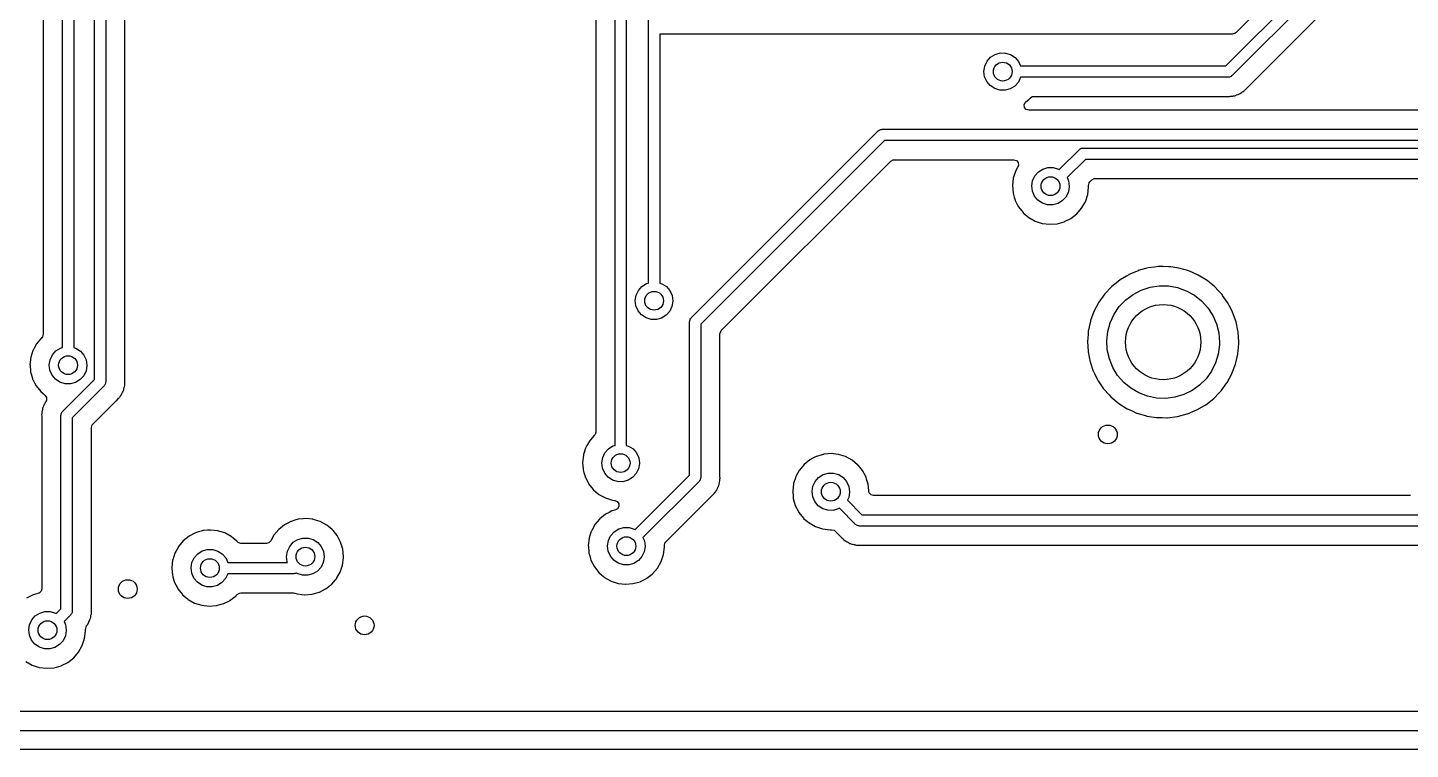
# Model space of a CAD drawing. Extents: x 123 to 292, y -246 to -33.
# Drawn here: x 147.05 to 183.81, y -116.58 to -97.38 of the extents above; entities that cross this region are included whole.
import ezdxf

# ---------------------------------------------------------------- set-up
doc = ezdxf.new("R2010")
doc.units = 0
doc.layers.add('BLACK', color=7, linetype='CONTINUOUS')

msp = doc.modelspace()

# ---------------------------------------------------------------- linework, layer by layer
at = {"layer": 'BLACK', "linetype": 'CONTINUOUS'}
for p, q in [((147.463, -82.6745), (147.463, -105.537)), ((147.971, -105.891), (147.971, -82.6375)), ((148.272, -82.6996), (148.272, -105.891)), ((148.821, -106.745), (148.821, -83.058)), ((149.121, -83.1201), (149.121, -106.807)), ((149.63, -106.77), (149.63, -85.433)), ((185.889, -90.8026), (179.181, -97.5101)), ((178.906, -98.402), (185.72, -91.5879)), ((185.889, -91.844), (179.074, -98.6581)), ((179.46, -98.9915), (186.062, -92.3894)), ((162.664, -108.494), (162.664, -95.1851)), ((162.964, -95.123), (162.964, -108.494)), ((163.553, -104.176), (163.553, -95.1137)), ((162.155, -95.4479), (162.155, -108.141)), ((179.075, -97.554), (163.853, -97.554)), ((163.853, -97.554), (163.853, -104.176)), ((179.094, -97.5489), (179.075, -97.554)), ((179.114, -97.5489), (179.094, -97.5489)), ((179.131, -97.539), (179.114, -97.5489)), ((179.15, -97.5339), (179.131, -97.539)), ((179.164, -97.52), (179.15, -97.5339)), ((179.181, -97.5101), (179.164, -97.52)), ((172.65, -98.1712), (172.77, -98.0956)), ((172.77, -98.0956), (172.906, -98.0566)), ((172.906, -98.0566), (173.048, -98.0575)), ((173.048, -98.0575), (173.184, -98.0981)), ((173.184, -98.0981), (173.303, -98.1752)), ((172.474, -98.5459), (172.496, -98.4058)), ((172.496, -98.4058), (172.556, -98.2775)), ((172.556, -98.2775), (172.65, -98.1712)), ((173.303, -98.1752), (173.395, -98.2826)), ((173.395, -98.2826), (173.45, -98.402)), ((173.45, -98.402), (178.906, -98.402)), ((172.492, -98.6865), (172.474, -98.5459)), ((172.55, -98.8162), (172.492, -98.6865)), ((172.641, -98.9247), (172.55, -98.8162)), ((173.389, -98.8316), (173.293, -98.9367)), ((173.45, -98.704), (173.389, -98.8316)), ((173.451, -98.702), (173.45, -98.704)), ((178.968, -98.702), (173.451, -98.702)), ((178.987, -98.6969), (178.968, -98.702)), ((179.007, -98.6969), (178.987, -98.6969)), ((179.024, -98.687), (179.007, -98.6969)), ((179.043, -98.6819), (179.024, -98.687)), ((179.057, -98.6679), (179.043, -98.6819)), ((179.074, -98.6581), (179.057, -98.6679)), ((172.759, -99.0033), (172.641, -98.9247)), ((172.894, -99.0456), (172.759, -99.0033)), ((173.036, -99.0482), (172.894, -99.0456)), ((173.173, -99.0109), (173.036, -99.0482)), ((173.293, -98.9367), (173.173, -99.0109)), ((173.673, -99.2859), (173.7, -99.2542)), ((173.7, -99.2542), (173.76, -99.2157)), ((173.76, -99.2157), (173.796, -99.2105)), ((173.796, -99.2105), (178.886, -99.2105)), ((178.886, -99.2105), (178.898, -99.2111)), ((178.898, -99.2111), (178.898, -99.2111)), ((178.898, -99.2111), (178.906, -99.2128)), ((178.906, -99.2128), (178.977, -99.2106)), ((178.977, -99.2106), (178.981, -99.2105)), ((178.981, -99.2105), (179.01, -99.2105)), ((179.01, -99.2105), (179.014, -99.2099)), ((179.014, -99.2099), (179.026, -99.209)), ((179.026, -99.209), (179.072, -99.2076)), ((179.072, -99.2076), (179.093, -99.2016)), ((179.093, -99.2016), (179.112, -99.1976)), ((179.112, -99.1976), (179.119, -99.1967)), ((179.119, -99.1967), (179.126, -99.1959)), ((179.126, -99.1959), (179.133, -99.1949)), ((179.126, -99.1959), (179.126, -99.1959)), ((179.133, -99.1949), (179.141, -99.192)), ((179.141, -99.192), (179.176, -99.1779)), ((179.141, -99.192), (179.141, -99.192)), ((179.176, -99.1779), (179.188, -99.174)), ((179.188, -99.174), (179.232, -99.1611)), ((179.232, -99.1611), (179.25, -99.1502)), ((179.25, -99.1502), (179.268, -99.1415)), ((179.268, -99.1415), (179.288, -99.1336)), ((179.288, -99.1336), (179.326, -99.1065)), ((179.326, -99.1065), (179.335, -99.1)), ((179.335, -99.1), (179.368, -99.0805)), ((179.368, -99.0805), (179.375, -99.0765)), ((179.368, -99.0805), (179.368, -99.0805)), ((179.375, -99.0765), (179.39, -99.0613)), ((179.39, -99.0613), (179.405, -99.0484)), ((179.405, -99.0484), (179.416, -99.0405)), ((179.416, -99.0405), (179.423, -99.0358)), ((179.423, -99.0358), (179.452, -99.0002)), ((179.452, -99.0002), (179.46, -98.9915)), ((173.54, -99.4345), (173.569, -99.3699)), ((173.55, -99.5047), (173.54, -99.4345)), ((173.596, -99.5584), (173.55, -99.5047)), ((173.569, -99.3699), (173.587, -99.3531)), ((173.587, -99.3531), (173.668, -99.2897)), ((173.664, -99.5784), (173.596, -99.5584)), ((199.155, -99.5784), (173.664, -99.5784)), ((173.668, -99.2897), (173.673, -99.2859)), ((164.689, -105.101), (169.659, -100.131)), ((169.659, -100.131), (169.676, -100.121)), ((169.676, -100.121), (169.69, -100.107)), ((169.69, -100.107), (169.709, -100.102)), ((169.709, -100.102), (169.726, -100.092)), ((169.726, -100.092), (169.746, -100.092)), ((169.746, -100.092), (169.765, -100.087)), ((169.765, -100.087), (199.418, -100.087)), ((169.827, -100.387), (164.945, -105.269)), ((199.48, -100.387), (169.827, -100.387)), ((174.473, -101.159), (175.002, -100.63)), ((175.002, -100.63), (175.019, -100.62)), ((175.019, -100.62), (175.033, -100.606)), ((175.033, -100.606), (175.052, -100.601)), ((175.052, -100.601), (175.069, -100.592)), ((175.069, -100.592), (175.089, -100.592)), ((175.089, -100.592), (175.108, -100.586)), ((175.108, -100.586), (199.993, -100.586)), ((165.491, -105.443), (170.001, -100.932)), ((170.001, -100.932), (170.063, -100.898)), ((170.063, -100.898), (170.09, -100.895)), ((170.09, -100.895), (173.267, -100.895)), ((173.267, -100.895), (173.336, -100.915)), ((173.378, -101.082), (173.313, -101.201)), ((173.336, -100.915), (173.382, -100.969)), ((173.392, -101.039), (173.378, -101.082)), ((173.382, -100.969), (173.392, -101.039)), ((175.17, -100.886), (174.684, -101.372)), ((200.055, -100.886), (175.17, -100.886)), ((173.253, -101.389), (173.231, -101.586)), ((173.261, -101.362), (173.253, -101.389)), ((173.311, -101.207), (173.261, -101.362)), ((173.313, -101.201), (173.311, -101.207)), ((173.311, -101.207), (173.311, -101.207)), ((173.744, -101.594), (173.766, -101.454)), ((173.766, -101.454), (173.826, -101.325)), ((173.826, -101.325), (173.92, -101.219)), ((173.92, -101.219), (174.04, -101.144)), ((174.04, -101.144), (174.176, -101.105)), ((174.176, -101.105), (174.318, -101.105)), ((174.318, -101.105), (174.454, -101.146)), ((174.454, -101.146), (174.473, -101.159)), ((174.684, -101.372), (174.724, -101.46)), ((174.724, -101.46), (174.744, -101.6)), ((175.292, -101.483), (175.343, -101.432)), ((175.343, -101.432), (175.406, -101.398)), ((175.406, -101.398), (175.433, -101.395)), ((175.433, -101.395), (191.03, -101.395)), ((173.231, -101.586), (173.247, -101.783)), ((173.247, -101.783), (173.249, -101.789)), ((173.249, -101.789), (173.278, -101.891)), ((173.762, -101.734), (173.744, -101.594)), ((173.82, -101.864), (173.762, -101.734)), ((174.72, -101.752), (174.659, -101.88)), ((174.744, -101.612), (174.72, -101.752)), ((174.744, -101.6), (174.744, -101.612)), ((175.17, -102.012), (175.232, -101.825)), ((175.232, -101.825), (175.257, -101.628)), ((175.256, -101.584), (175.269, -101.515)), ((175.257, -101.6), (175.256, -101.584)), ((175.257, -101.628), (175.257, -101.6)), ((175.269, -101.515), (175.292, -101.483)), ((173.278, -101.891), (173.302, -101.973)), ((173.302, -101.973), (173.305, -101.979)), ((173.305, -101.979), (173.359, -102.084)), ((173.359, -102.084), (173.392, -102.149)), ((173.392, -102.149), (173.515, -102.304)), ((173.911, -101.973), (173.82, -101.864)), ((174.029, -102.051), (173.911, -101.973)), ((174.164, -102.094), (174.029, -102.051)), ((174.306, -102.096), (174.164, -102.094)), ((174.443, -102.059), (174.306, -102.096)), ((174.563, -101.985), (174.443, -102.059)), ((174.659, -101.88), (174.563, -101.985)), ((174.943, -102.334), (175.072, -102.184)), ((175.072, -102.184), (175.17, -102.012)), ((173.515, -102.304), (173.52, -102.308)), ((173.52, -102.308), (173.52, -102.308)), ((173.52, -102.308), (173.622, -102.395)), ((173.622, -102.395), (173.666, -102.432)), ((173.666, -102.432), (173.838, -102.529)), ((173.838, -102.529), (174.026, -102.59)), ((174.42, -102.598), (174.61, -102.545)), ((174.61, -102.545), (174.616, -102.542)), ((174.616, -102.542), (174.781, -102.458)), ((174.616, -102.542), (174.616, -102.542)), ((174.781, -102.458), (174.787, -102.456)), ((174.781, -102.458), (174.781, -102.458)), ((174.787, -102.456), (174.943, -102.334)), ((174.026, -102.59), (174.223, -102.613)), ((174.223, -102.613), (174.229, -102.613)), ((174.229, -102.613), (174.414, -102.598)), ((174.229, -102.613), (174.229, -102.613)), ((174.414, -102.598), (174.414, -102.598)), ((174.414, -102.598), (174.42, -102.598)), ((176.265, -103.991), (176.094, -104.093)), ((176.325, -103.955), (176.265, -103.991)), ((176.329, -103.953), (176.325, -103.955)), ((176.573, -103.849), (176.329, -103.953)), ((176.329, -103.953), (176.329, -103.953)), ((176.577, -103.847), (176.573, -103.849)), ((176.772, -103.794), (176.577, -103.847)), ((176.837, -103.776), (176.772, -103.794)), ((176.841, -103.775), (176.837, -103.776)), ((176.837, -103.776), (176.837, -103.776)), ((177.007, -103.753), (176.841, -103.775)), ((177.108, -103.74), (177.007, -103.753)), ((177.113, -103.739), (177.108, -103.74)), ((177.108, -103.74), (177.108, -103.74)), ((177.117, -103.739), (177.113, -103.739)), ((177.243, -103.74), (177.117, -103.739)), ((177.117, -103.739), (177.117, -103.739)), ((177.386, -103.741), (177.243, -103.74)), ((177.442, -103.749), (177.386, -103.741)), ((177.653, -103.779), (177.442, -103.749)), ((177.658, -103.779), (177.653, -103.779)), ((177.653, -103.779), (177.653, -103.779)), ((177.921, -103.854), (177.658, -103.779)), ((177.925, -103.856), (177.921, -103.854)), ((178.168, -103.963), (177.925, -103.856)), ((177.925, -103.856), (177.925, -103.856)), ((178.172, -103.965), (178.168, -103.963)), ((178.405, -104.108), (178.172, -103.965)), ((163.225, -104.502), (163.285, -104.373)), ((163.285, -104.373), (163.379, -104.267)), ((163.379, -104.267), (163.499, -104.192)), ((163.499, -104.192), (163.553, -104.176)), ((163.853, -104.176), (163.913, -104.194)), ((163.913, -104.194), (164.032, -104.271)), ((164.032, -104.271), (164.124, -104.379)), ((164.124, -104.379), (164.183, -104.508)), ((175.876, -104.267), (175.688, -104.465)), ((176.09, -104.096), (175.876, -104.267)), ((176.094, -104.093), (176.09, -104.096)), ((176.094, -104.093), (176.094, -104.093)), ((176.44, -104.479), (176.658, -104.366)), ((176.658, -104.366), (176.891, -104.29)), ((176.891, -104.29), (177.134, -104.252)), ((177.134, -104.252), (177.38, -104.255)), ((177.38, -104.255), (177.622, -104.298)), ((177.622, -104.298), (177.854, -104.38)), ((177.854, -104.38), (178.069, -104.499)), ((178.408, -104.11), (178.405, -104.108)), ((178.614, -104.278), (178.408, -104.11)), ((178.617, -104.281), (178.614, -104.278)), ((178.614, -104.278), (178.614, -104.278)), ((178.62, -104.284), (178.617, -104.281)), ((178.696, -104.366), (178.62, -104.284)), ((178.62, -104.284), (178.62, -104.284)), ((178.804, -104.482), (178.696, -104.366)), ((163.203, -104.642), (163.225, -104.502)), ((163.221, -104.782), (163.203, -104.642)), ((164.203, -104.66), (164.179, -104.8)), ((164.183, -104.508), (164.203, -104.648)), ((164.203, -104.648), (164.203, -104.66)), ((175.528, -104.688), (175.4, -104.93)), ((175.688, -104.465), (175.528, -104.688)), ((176.073, -104.805), (176.243, -104.627)), ((176.243, -104.627), (176.44, -104.479)), ((178.069, -104.499), (178.262, -104.652)), ((178.262, -104.652), (178.427, -104.833)), ((178.82, -104.505), (178.804, -104.482)), ((178.951, -104.692), (178.82, -104.505)), ((178.961, -104.706), (178.951, -104.692)), ((178.963, -104.71), (178.961, -104.706)), ((179.037, -104.852), (178.963, -104.71)), ((178.963, -104.71), (178.963, -104.71)), ((163.279, -104.912), (163.221, -104.782)), ((163.37, -105.021), (163.279, -104.912)), ((163.488, -105.099), (163.37, -105.021)), ((163.623, -105.142), (163.488, -105.099)), ((163.765, -105.144), (163.623, -105.142)), ((163.902, -105.107), (163.765, -105.144)), ((164.022, -105.033), (163.902, -105.107)), ((164.118, -104.928), (164.022, -105.033)), ((164.179, -104.8), (164.118, -104.928)), ((164.66, -105.151), (164.665, -105.132)), ((164.665, -105.132), (164.679, -105.118)), ((164.679, -105.118), (164.689, -105.101)), ((175.398, -104.934), (175.311, -105.172)), ((175.4, -104.93), (175.398, -104.934)), ((175.398, -104.934), (175.398, -104.934)), ((175.831, -105.231), (175.935, -105.008)), ((175.935, -105.008), (176.073, -104.805)), ((178.427, -104.833), (178.561, -105.04)), ((178.561, -105.04), (178.659, -105.265)), ((179.087, -104.949), (179.037, -104.852)), ((179.178, -105.207), (179.087, -104.949)), ((164.645, -105.207), (164.65, -105.188)), ((164.645, -109.285), (164.645, -105.207)), ((164.65, -105.168), (164.66, -105.151)), ((164.65, -105.188), (164.65, -105.168)), ((164.945, -105.269), (164.945, -109.347)), ((165.454, -105.532), (165.474, -105.464)), ((165.474, -105.464), (165.491, -105.443)), ((175.247, -105.455), (175.241, -105.537)), ((175.306, -105.187), (175.247, -105.455)), ((175.311, -105.172), (175.306, -105.187)), ((175.739, -105.712), (175.766, -105.468)), ((175.766, -105.468), (175.831, -105.231)), ((178.659, -105.265), (178.719, -105.504)), ((178.719, -105.504), (178.739, -105.749)), ((179.179, -105.211), (179.178, -105.207)), ((179.227, -105.443), (179.179, -105.211)), ((179.234, -105.475), (179.227, -105.443)), ((179.234, -105.48), (179.234, -105.475)), ((179.252, -105.744), (179.234, -105.48)), ((179.234, -105.48), (179.234, -105.48)), ((147.282, -105.795), (147.219, -105.91)), ((147.285, -105.79), (147.282, -105.795)), ((147.282, -105.795), (147.282, -105.795)), ((147.412, -105.638), (147.285, -105.79)), ((147.417, -105.635), (147.412, -105.638)), ((147.422, -105.63), (147.417, -105.635)), ((147.443, -105.606), (147.421, -105.63)), ((147.421, -105.63), (147.422, -105.63)), ((147.463, -105.537), (147.443, -105.606)), ((165.454, -109.31), (165.454, -105.532)), ((175.232, -105.643), (175.226, -105.728)), ((175.226, -105.728), (175.242, -106.001)), ((175.241, -105.537), (175.232, -105.643)), ((175.754, -105.957), (175.739, -105.712)), ((178.737, -105.822), (178.705, -106.066)), ((178.739, -105.749), (178.737, -105.822)), ((179.228, -106.059), (179.251, -105.793)), ((179.251, -105.793), (179.252, -105.791)), ((179.251, -105.793), (179.251, -105.793)), ((179.252, -105.749), (179.252, -105.744)), ((179.252, -105.751), (179.252, -105.749)), ((179.252, -105.765), (179.252, -105.751)), ((179.252, -105.751), (179.252, -105.751)), ((179.252, -105.791), (179.252, -105.765)), ((147.13, -106.152), (147.108, -106.348)), ((147.159, -106.061), (147.13, -106.152)), ((147.188, -105.969), (147.159, -106.061)), ((147.19, -105.963), (147.188, -105.969)), ((147.188, -105.969), (147.188, -105.969)), ((147.219, -105.91), (147.19, -105.963)), ((147.622, -106.356), (147.643, -106.216)), ((147.643, -106.216), (147.704, -106.088)), ((147.704, -106.088), (147.797, -105.982)), ((147.797, -105.982), (147.917, -105.906)), ((147.917, -105.906), (147.971, -105.891)), ((148.272, -105.891), (148.331, -105.909)), ((148.331, -105.909), (148.45, -105.986)), ((148.45, -105.986), (148.543, -106.093)), ((148.543, -106.093), (148.601, -106.222)), ((148.601, -106.222), (148.621, -106.362)), ((175.242, -106.001), (175.242, -106.005)), ((175.242, -106.005), (175.242, -106.005)), ((175.242, -106.005), (175.27, -106.145)), ((175.27, -106.145), (175.294, -106.27)), ((175.808, -106.197), (175.754, -105.957)), ((175.9, -106.425), (175.808, -106.197)), ((178.705, -106.066), (178.634, -106.301)), ((179.166, -106.331), (179.199, -106.186)), ((179.199, -106.186), (179.226, -106.068)), ((179.226, -106.068), (179.227, -106.064)), ((179.226, -106.068), (179.226, -106.068)), ((179.227, -106.064), (179.228, -106.059)), ((147.108, -106.348), (147.109, -106.354)), ((147.109, -106.354), (147.123, -106.529)), ((147.123, -106.529), (147.125, -106.545)), ((147.125, -106.545), (147.138, -106.591)), ((147.138, -106.591), (147.174, -106.718)), ((147.64, -106.497), (147.622, -106.356)), ((147.697, -106.627), (147.64, -106.497)), ((148.598, -106.515), (148.536, -106.642)), ((148.621, -106.375), (148.598, -106.515)), ((148.621, -106.362), (148.621, -106.375)), ((175.294, -106.27), (175.296, -106.274)), ((175.296, -106.274), (175.296, -106.274)), ((175.296, -106.274), (175.382, -106.525)), ((175.382, -106.525), (175.383, -106.529)), ((175.383, -106.529), (175.41, -106.583)), ((175.41, -106.583), (175.488, -106.737)), ((176.029, -106.635), (175.9, -106.425)), ((178.525, -106.521), (178.381, -106.721)), ((178.634, -106.301), (178.525, -106.521)), ((178.943, -106.82), (179.067, -106.591)), ((179.067, -106.59), (179.069, -106.587)), ((179.067, -106.591), (179.067, -106.59)), ((179.069, -106.587), (179.166, -106.331)), ((147.174, -106.718), (147.179, -106.736)), ((147.179, -106.736), (147.182, -106.741)), ((147.182, -106.741), (147.227, -106.829)), ((147.227, -106.829), (147.27, -106.911)), ((147.27, -106.911), (147.393, -107.066)), ((147.788, -106.735), (147.697, -106.627)), ((147.906, -106.814), (147.788, -106.735)), ((148.042, -106.856), (147.906, -106.814)), ((147.976, -107.59), (148.821, -106.745)), ((148.183, -106.859), (148.042, -106.856)), ((148.32, -106.821), (148.183, -106.859)), ((149.077, -106.913), (148.232, -107.758)), ((148.441, -106.747), (148.32, -106.821)), ((148.536, -106.642), (148.441, -106.747)), ((149.087, -106.896), (149.077, -106.913)), ((149.101, -106.882), (149.087, -106.896)), ((149.106, -106.863), (149.101, -106.882)), ((149.116, -106.846), (149.106, -106.863)), ((149.121, -106.807), (149.116, -106.826)), ((149.116, -106.826), (149.116, -106.846)), ((149.608, -106.992), (149.616, -106.947)), ((149.616, -106.947), (149.618, -106.935)), ((149.618, -106.935), (149.628, -106.898)), ((149.628, -106.898), (149.63, -106.89)), ((149.63, -106.782), (149.63, -106.77)), ((149.634, -106.828), (149.63, -106.782)), ((149.63, -106.869), (149.631, -106.849)), ((149.63, -106.89), (149.63, -106.869)), ((149.631, -106.849), (149.633, -106.836)), ((149.633, -106.836), (149.634, -106.828)), ((175.488, -106.737), (175.506, -106.773)), ((175.506, -106.773), (175.509, -106.777)), ((175.509, -106.777), (175.509, -106.777)), ((175.509, -106.777), (175.656, -106.992)), ((176.189, -106.82), (176.029, -106.635)), ((176.379, -106.977), (176.189, -106.82)), ((176.591, -107.101), (176.379, -106.977)), ((178.207, -106.894), (178.007, -107.037)), ((178.381, -106.721), (178.207, -106.894)), ((178.779, -107.045), (178.936, -106.831)), ((178.936, -106.831), (178.939, -106.827)), ((178.939, -106.827), (178.943, -106.82)), ((147.393, -107.066), (147.464, -107.127)), ((147.464, -107.127), (147.508, -107.165)), ((147.508, -107.165), (147.547, -107.224)), ((147.521, -107.345), (147.511, -107.358)), ((147.524, -107.341), (147.521, -107.345)), ((147.535, -107.325), (147.524, -107.341)), ((147.537, -107.321), (147.535, -107.324)), ((147.535, -107.324), (147.535, -107.325)), ((147.547, -107.295), (147.537, -107.321)), ((147.547, -107.224), (147.547, -107.295)), ((148.777, -107.932), (149.379, -107.331)), ((149.379, -107.331), (149.387, -107.323)), ((149.387, -107.323), (149.394, -107.318)), ((149.387, -107.323), (149.387, -107.323)), ((149.394, -107.318), (149.405, -107.307)), ((149.405, -107.307), (149.443, -107.267)), ((149.443, -107.267), (149.445, -107.264)), ((149.445, -107.264), (149.466, -107.243)), ((149.466, -107.243), (149.469, -107.24)), ((149.469, -107.24), (149.476, -107.231)), ((149.476, -107.231), (149.49, -107.216)), ((149.49, -107.216), (149.508, -107.197)), ((149.508, -107.197), (149.513, -107.189)), ((149.513, -107.189), (149.518, -107.178)), ((149.518, -107.178), (149.529, -107.162)), ((149.529, -107.162), (149.537, -107.151)), ((149.537, -107.151), (149.542, -107.145)), ((149.542, -107.145), (149.545, -107.138)), ((149.545, -107.138), (149.561, -107.102)), ((149.561, -107.102), (149.566, -107.092)), ((149.566, -107.092), (149.584, -107.058)), ((149.584, -107.058), (149.588, -107.051)), ((149.584, -107.058), (149.584, -107.058)), ((149.588, -107.051), (149.593, -107.031)), ((149.593, -107.031), (149.6, -107.012)), ((149.6, -107.012), (149.608, -106.992)), ((175.656, -106.992), (175.661, -106.999)), ((175.661, -106.999), (175.664, -107.002)), ((175.664, -107.002), (175.664, -107.002)), ((175.664, -107.002), (175.8, -107.151)), ((175.8, -107.151), (175.846, -107.202)), ((175.846, -107.202), (176.056, -107.377)), ((176.82, -107.189), (176.591, -107.101)), ((177.061, -107.238), (176.82, -107.189)), ((177.307, -107.247), (177.061, -107.238)), ((177.551, -107.216), (177.307, -107.247)), ((177.786, -107.145), (177.551, -107.216)), ((178.007, -107.037), (177.786, -107.145)), ((178.371, -107.414), (178.586, -107.245)), ((178.586, -107.245), (178.591, -107.24)), ((178.591, -107.24), (178.717, -107.11)), ((178.717, -107.11), (178.777, -107.048)), ((178.777, -107.048), (178.779, -107.045)), ((178.779, -107.045), (178.779, -107.045)), ((147.422, -107.654), (147.419, -107.675)), ((147.419, -107.675), (147.419, -107.683)), ((147.419, -107.683), (147.423, -107.721)), ((147.423, -107.634), (147.422, -107.654)), ((147.435, -107.568), (147.423, -107.613)), ((147.423, -107.613), (147.423, -107.634)), ((147.423, -107.721), (147.423, -107.733)), ((147.437, -107.556), (147.435, -107.568)), ((147.442, -107.525), (147.437, -107.556)), ((147.445, -107.511), (147.442, -107.525)), ((147.453, -107.491), (147.445, -107.511)), ((147.46, -107.472), (147.453, -107.491)), ((147.465, -107.452), (147.46, -107.472)), ((147.487, -107.411), (147.465, -107.452)), ((147.492, -107.401), (147.487, -107.411)), ((147.508, -107.365), (147.492, -107.401)), ((147.511, -107.358), (147.508, -107.365)), ((147.508, -107.365), (147.508, -107.365)), ((147.932, -107.696), (147.937, -107.677)), ((147.932, -112.841), (147.932, -107.696)), ((147.937, -107.657), (147.947, -107.64)), ((147.937, -107.677), (147.937, -107.657)), ((147.947, -107.64), (147.952, -107.621)), ((147.952, -107.621), (147.966, -107.607)), ((147.966, -107.607), (147.976, -107.59)), ((176.056, -107.377), (176.059, -107.38)), ((176.059, -107.38), (176.284, -107.521)), ((176.284, -107.521), (176.284, -107.521)), ((176.284, -107.521), (176.288, -107.523)), ((176.288, -107.523), (176.412, -107.579)), ((176.412, -107.579), (176.533, -107.634)), ((176.533, -107.634), (176.533, -107.634)), ((176.533, -107.634), (176.537, -107.636)), ((176.537, -107.636), (176.541, -107.637)), ((176.541, -107.637), (176.541, -107.637)), ((176.541, -107.637), (176.796, -107.712)), ((176.796, -107.712), (176.796, -107.712)), ((176.796, -107.712), (176.8, -107.713)), ((176.8, -107.713), (176.804, -107.714)), ((176.804, -107.714), (176.804, -107.714)), ((176.804, -107.714), (177.066, -107.754)), ((177.616, -107.726), (177.881, -107.657)), ((177.881, -107.657), (177.885, -107.655)), ((177.885, -107.655), (178.025, -107.597)), ((177.885, -107.655), (177.885, -107.655)), ((178.025, -107.597), (178.134, -107.552)), ((178.134, -107.552), (178.341, -107.431)), ((178.341, -107.431), (178.367, -107.416)), ((178.367, -107.416), (178.371, -107.414)), ((178.367, -107.416), (178.367, -107.416)), ((147.423, -107.733), (147.423, -112.31)), ((148.232, -107.758), (148.232, -112.903)), ((148.74, -108.021), (148.761, -107.953)), ((148.74, -112.866), (148.74, -108.021)), ((148.761, -107.953), (148.777, -107.932)), ((177.066, -107.754), (177.066, -107.754)), ((177.066, -107.754), (177.071, -107.755)), ((177.071, -107.755), (177.21, -107.757)), ((177.21, -107.757), (177.34, -107.759)), ((177.34, -107.759), (177.34, -107.759)), ((177.34, -107.759), (177.344, -107.759)), ((177.344, -107.759), (177.616, -107.726)), ((161.975, -108.399), (161.919, -108.501)), ((161.978, -108.393), (161.975, -108.399)), ((161.975, -108.399), (161.975, -108.399)), ((162.105, -108.242), (161.978, -108.393)), ((162.11, -108.238), (162.105, -108.242)), ((162.114, -108.234), (162.11, -108.238)), ((162.135, -108.209), (162.114, -108.233)), ((162.114, -108.233), (162.114, -108.234)), ((162.155, -108.141), (162.135, -108.209)), ((161.823, -108.755), (161.801, -108.952)), ((161.829, -108.737), (161.823, -108.755)), ((161.881, -108.573), (161.829, -108.737)), ((161.883, -108.567), (161.881, -108.573)), ((161.881, -108.573), (161.881, -108.573)), ((161.919, -108.501), (161.883, -108.567)), ((162.314, -108.96), (162.336, -108.82)), ((162.336, -108.82), (162.396, -108.691)), ((162.396, -108.691), (162.49, -108.585)), ((162.49, -108.585), (162.61, -108.51)), ((162.61, -108.51), (162.664, -108.494)), ((162.964, -108.494), (163.024, -108.512)), ((163.024, -108.512), (163.143, -108.589)), ((163.143, -108.589), (163.235, -108.697)), ((163.235, -108.697), (163.294, -108.826)), ((168.017, -108.791), (167.926, -108.839)), ((168.022, -108.788), (168.017, -108.791)), ((168.017, -108.791), (168.017, -108.791)), ((168.108, -108.763), (168.022, -108.788)), ((168.206, -108.734), (168.108, -108.763)), ((168.212, -108.733), (168.206, -108.734)), ((168.206, -108.734), (168.206, -108.734)), ((168.218, -108.732), (168.212, -108.733)), ((168.327, -108.722), (168.218, -108.732)), ((168.218, -108.732), (168.218, -108.732)), ((168.409, -108.715), (168.327, -108.722)), ((168.415, -108.715), (168.409, -108.715)), ((168.6, -108.735), (168.415, -108.715)), ((168.415, -108.715), (168.415, -108.715)), ((168.606, -108.735), (168.6, -108.735)), ((168.6, -108.735), (168.6, -108.735)), ((168.795, -108.794), (168.606, -108.735)), ((168.969, -108.888), (168.795, -108.794)), ((161.801, -108.952), (161.801, -108.958)), ((161.801, -108.958), (161.814, -109.115)), ((161.814, -109.115), (161.817, -109.149)), ((161.817, -109.149), (161.836, -109.214)), ((162.332, -109.1), (162.314, -108.96)), ((162.39, -109.23), (162.332, -109.1)), ((163.29, -109.118), (163.229, -109.246)), ((163.314, -108.978), (163.29, -109.118)), ((163.294, -108.826), (163.314, -108.966)), ((163.314, -108.966), (163.314, -108.978)), ((167.563, -109.161), (167.484, -109.304)), ((167.566, -109.155), (167.563, -109.161)), ((167.563, -109.161), (167.563, -109.161)), ((167.693, -109.004), (167.566, -109.155)), ((167.847, -108.88), (167.693, -109.004)), ((167.926, -108.839), (167.847, -108.88)), ((168.973, -108.892), (168.969, -108.888)), ((169.115, -109.009), (168.973, -108.892)), ((168.973, -108.892), (168.973, -108.892)), ((169.121, -109.014), (169.115, -109.009)), ((169.125, -109.019), (169.121, -109.014)), ((169.173, -109.078), (169.125, -109.019)), ((169.125, -109.019), (169.125, -109.019)), ((169.246, -109.167), (169.173, -109.078)), ((169.339, -109.342), (169.246, -109.167)), ((161.836, -109.214), (161.867, -109.323)), ((161.867, -109.323), (161.872, -109.339)), ((161.872, -109.339), (161.877, -109.349)), ((161.877, -109.349), (161.956, -109.503)), ((161.956, -109.503), (161.962, -109.515)), ((161.962, -109.515), (162.085, -109.67)), ((162.481, -109.339), (162.39, -109.23)), ((162.599, -109.417), (162.481, -109.339)), ((162.734, -109.46), (162.599, -109.417)), ((162.876, -109.462), (162.734, -109.46)), ((163.013, -109.425), (162.876, -109.462)), ((163.133, -109.351), (163.013, -109.425)), ((163.229, -109.246), (163.133, -109.351)), ((163.196, -110.735), (164.645, -109.285)), ((164.901, -109.453), (163.406, -110.948)), ((164.911, -109.436), (164.901, -109.453)), ((164.925, -109.422), (164.911, -109.436)), ((164.93, -109.403), (164.925, -109.422)), ((164.94, -109.386), (164.93, -109.403)), ((164.945, -109.347), (164.94, -109.366)), ((164.94, -109.366), (164.94, -109.386)), ((165.418, -109.571), (165.424, -109.552)), ((165.424, -109.552), (165.433, -109.532)), ((165.433, -109.532), (165.44, -109.487)), ((165.44, -109.487), (165.442, -109.475)), ((165.442, -109.475), (165.452, -109.438)), ((165.452, -109.438), (165.454, -109.43)), ((165.454, -109.322), (165.454, -109.31)), ((165.459, -109.368), (165.454, -109.322)), ((165.454, -109.409), (165.455, -109.389)), ((165.454, -109.43), (165.454, -109.409)), ((165.455, -109.389), (165.457, -109.376)), ((165.457, -109.376), (165.459, -109.368)), ((167.411, -109.517), (167.389, -109.714)), ((167.413, -109.51), (167.411, -109.517)), ((167.469, -109.335), (167.413, -109.51)), ((167.471, -109.329), (167.469, -109.335)), ((167.469, -109.335), (167.469, -109.335)), ((167.484, -109.304), (167.471, -109.329)), ((167.924, -109.582), (167.984, -109.453)), ((167.984, -109.453), (168.078, -109.347)), ((168.078, -109.347), (168.198, -109.272)), ((168.198, -109.272), (168.334, -109.233)), ((168.334, -109.233), (168.476, -109.233)), ((168.476, -109.233), (168.612, -109.274)), ((168.612, -109.274), (168.731, -109.351)), ((168.731, -109.351), (168.823, -109.459)), ((168.823, -109.459), (168.882, -109.588)), ((169.354, -109.391), (169.339, -109.342)), ((169.394, -109.524), (169.354, -109.391)), ((169.396, -109.531), (169.394, -109.524)), ((169.397, -109.537), (169.396, -109.531)), ((169.403, -109.598), (169.397, -109.537)), ((169.397, -109.537), (169.397, -109.537)), ((162.085, -109.67), (162.09, -109.674)), ((162.09, -109.674), (162.09, -109.674)), ((162.09, -109.674), (162.228, -109.791)), ((162.228, -109.791), (162.236, -109.798)), ((162.236, -109.798), (162.408, -109.895)), ((162.408, -109.895), (162.596, -109.956)), ((164.015, -111.059), (165.203, -109.871)), ((165.203, -109.871), (165.212, -109.863)), ((165.212, -109.863), (165.218, -109.858)), ((165.212, -109.863), (165.212, -109.863)), ((165.218, -109.858), (165.249, -109.826)), ((165.249, -109.826), (165.267, -109.807)), ((165.267, -109.807), (165.27, -109.804)), ((165.27, -109.804), (165.29, -109.783)), ((165.29, -109.783), (165.293, -109.78)), ((165.293, -109.78), (165.301, -109.771)), ((165.301, -109.771), (165.327, -109.743)), ((165.327, -109.743), (165.332, -109.737)), ((165.332, -109.737), (165.337, -109.728)), ((165.337, -109.728), (165.343, -109.718)), ((165.343, -109.718), (165.353, -109.702)), ((165.353, -109.702), (165.362, -109.691)), ((165.362, -109.691), (165.367, -109.685)), ((165.367, -109.685), (165.371, -109.674)), ((165.371, -109.674), (165.385, -109.642)), ((165.385, -109.642), (165.39, -109.632)), ((165.39, -109.632), (165.409, -109.598)), ((165.409, -109.598), (165.412, -109.591)), ((165.409, -109.598), (165.409, -109.598)), ((165.412, -109.591), (165.418, -109.571)), ((167.389, -109.714), (167.389, -109.72)), ((167.389, -109.72), (167.401, -109.855)), ((167.401, -109.855), (167.405, -109.911)), ((167.405, -109.911), (167.423, -109.971)), ((167.902, -109.722), (167.924, -109.582)), ((167.92, -109.862), (167.902, -109.722)), ((167.978, -109.992), (167.92, -109.862)), ((168.878, -109.88), (168.842, -109.956)), ((168.902, -109.74), (168.878, -109.88)), ((168.882, -109.588), (168.902, -109.728)), ((168.902, -109.728), (168.902, -109.74)), ((169.414, -109.714), (169.403, -109.598)), ((169.414, -109.718), (169.414, -109.714)), ((169.425, -109.758), (169.414, -109.718)), ((169.472, -109.811), (169.425, -109.758)), ((169.54, -109.831), (169.472, -109.811)), ((183.799, -109.831), (169.54, -109.831)), ((183.813, -109.831), (183.799, -109.831)), ((162.508, -110.277), (162.412, -110.328)), ((162.581, -110.239), (162.508, -110.277)), ((162.587, -110.236), (162.581, -110.239)), ((162.581, -110.239), (162.581, -110.239)), ((162.647, -110.218), (162.587, -110.236)), ((162.596, -109.956), (162.652, -109.962)), ((162.679, -110.209), (162.647, -110.218)), ((162.652, -109.962), (162.658, -109.963)), ((162.658, -109.963), (162.724, -109.991)), ((162.728, -110.181), (162.679, -110.209)), ((162.724, -109.991), (162.763, -110.05)), ((162.765, -110.121), (162.728, -110.181)), ((162.763, -110.05), (162.765, -110.121)), ((167.423, -109.971), (167.458, -110.093)), ((167.458, -110.093), (167.46, -110.101)), ((167.46, -110.101), (167.465, -110.111)), ((167.465, -110.111), (167.54, -110.256)), ((167.54, -110.256), (167.55, -110.277)), ((167.55, -110.277), (167.673, -110.432)), ((168.069, -110.101), (167.978, -109.992)), ((168.187, -110.179), (168.069, -110.101)), ((168.322, -110.222), (168.187, -110.179)), ((168.464, -110.224), (168.322, -110.222)), ((168.601, -110.187), (168.464, -110.224)), ((168.63, -110.169), (168.601, -110.187)), ((169.058, -110.596), (168.63, -110.169)), ((168.842, -109.956), (169.226, -110.34)), ((153.877, -110.607), (153.723, -110.731)), ((153.963, -110.562), (153.877, -110.607)), ((154.047, -110.518), (153.963, -110.562)), ((154.052, -110.516), (154.047, -110.518)), ((154.047, -110.518), (154.047, -110.518)), ((154.151, -110.486), (154.052, -110.516)), ((154.236, -110.462), (154.151, -110.486)), ((154.242, -110.46), (154.236, -110.462)), ((154.236, -110.462), (154.236, -110.462)), ((154.248, -110.459), (154.242, -110.46)), ((154.372, -110.448), (154.248, -110.459)), ((154.248, -110.459), (154.248, -110.459)), ((154.439, -110.442), (154.372, -110.448)), ((154.445, -110.442), (154.439, -110.442)), ((154.63, -110.462), (154.445, -110.442)), ((154.445, -110.442), (154.445, -110.442)), ((154.636, -110.463), (154.63, -110.462)), ((154.63, -110.462), (154.63, -110.462)), ((154.825, -110.521), (154.636, -110.463)), ((154.999, -110.615), (154.825, -110.521)), ((155.003, -110.619), (154.999, -110.615)), ((155.142, -110.734), (155.003, -110.619)), ((155.003, -110.619), (155.003, -110.619)), ((162.127, -110.609), (162.055, -110.74)), ((162.13, -110.603), (162.127, -110.609)), ((162.127, -110.609), (162.127, -110.609)), ((162.249, -110.462), (162.13, -110.603)), ((162.253, -110.456), (162.249, -110.462)), ((162.257, -110.452), (162.253, -110.456)), ((162.412, -110.328), (162.257, -110.452)), ((167.673, -110.432), (167.678, -110.436)), ((167.678, -110.436), (167.678, -110.436)), ((167.678, -110.436), (167.778, -110.521)), ((167.778, -110.521), (167.824, -110.56)), ((167.824, -110.56), (167.996, -110.657)), ((167.996, -110.657), (168.184, -110.718)), ((169.075, -110.606), (169.058, -110.596)), ((169.089, -110.62), (169.075, -110.606)), ((169.108, -110.625), (169.089, -110.62)), ((169.125, -110.635), (169.108, -110.625)), ((169.145, -110.635), (169.125, -110.635)), ((169.164, -110.64), (169.145, -110.635)), ((191.549, -110.64), (169.164, -110.64)), ((169.226, -110.34), (191.548, -110.34)), ((151.337, -110.912), (151.183, -111.036)), ((151.495, -110.829), (151.337, -110.912)), ((151.507, -110.823), (151.495, -110.829)), ((151.512, -110.82), (151.507, -110.823)), ((151.507, -110.823), (151.507, -110.823)), ((151.591, -110.797), (151.512, -110.82)), ((151.696, -110.766), (151.591, -110.797)), ((151.702, -110.765), (151.696, -110.766)), ((151.696, -110.766), (151.696, -110.766)), ((151.708, -110.764), (151.702, -110.765)), ((151.83, -110.753), (151.708, -110.764)), ((151.708, -110.764), (151.708, -110.764)), ((151.899, -110.747), (151.83, -110.753)), ((151.905, -110.747), (151.899, -110.747)), ((152.09, -110.767), (151.905, -110.747)), ((151.905, -110.747), (151.905, -110.747)), ((152.096, -110.767), (152.09, -110.767)), ((152.09, -110.767), (152.09, -110.767)), ((152.285, -110.826), (152.096, -110.767)), ((152.459, -110.92), (152.285, -110.826)), ((152.463, -110.924), (152.459, -110.92)), ((152.509, -110.962), (152.463, -110.924)), ((152.463, -110.924), (152.463, -110.924)), ((152.611, -111.046), (152.509, -110.962)), ((153.593, -110.888), (153.511, -111.036)), ((153.596, -110.883), (153.593, -110.888)), ((153.593, -110.888), (153.593, -110.888)), ((153.723, -110.731), (153.596, -110.883)), ((154.108, -111.074), (154.228, -110.999)), ((154.228, -110.999), (154.364, -110.96)), ((154.364, -110.96), (154.506, -110.961)), ((154.506, -110.961), (154.642, -111.001)), ((154.642, -111.001), (154.761, -111.078)), ((155.151, -110.741), (155.142, -110.734)), ((155.155, -110.746), (155.151, -110.741)), ((155.17, -110.764), (155.155, -110.746)), ((155.155, -110.746), (155.155, -110.746)), ((155.276, -110.894), (155.17, -110.764)), ((155.369, -111.069), (155.276, -110.894)), ((161.975, -110.965), (161.953, -111.162)), ((161.99, -110.919), (161.975, -110.965)), ((162.033, -110.782), (161.99, -110.919)), ((162.035, -110.777), (162.033, -110.782)), ((162.033, -110.782), (162.033, -110.782)), ((162.055, -110.74), (162.035, -110.777)), ((162.466, -111.17), (162.488, -111.03)), ((162.488, -111.03), (162.548, -110.901)), ((162.548, -110.901), (162.642, -110.795)), ((162.642, -110.795), (162.762, -110.719)), ((162.762, -110.719), (162.899, -110.68)), ((162.899, -110.68), (163.04, -110.681)), ((163.04, -110.681), (163.176, -110.722)), ((163.176, -110.722), (163.196, -110.735)), ((163.406, -110.948), (163.446, -111.035)), ((168.184, -110.718), (168.381, -110.741)), ((168.381, -110.741), (168.387, -110.741)), ((168.387, -110.741), (168.398, -110.74)), ((168.387, -110.741), (168.387, -110.741)), ((168.398, -110.74), (168.419, -110.738)), ((168.419, -110.738), (168.488, -110.753)), ((168.488, -110.753), (168.518, -110.775)), ((168.518, -110.775), (168.64, -110.898)), ((168.64, -110.898), (168.648, -110.906)), ((168.648, -110.906), (168.653, -110.913)), ((168.653, -110.913), (168.658, -110.919)), ((168.658, -110.919), (168.658, -110.919)), ((168.658, -110.919), (168.704, -110.962)), ((168.704, -110.962), (168.707, -110.964)), ((168.707, -110.964), (168.728, -110.985)), ((168.728, -110.985), (168.731, -110.988)), ((168.731, -110.988), (168.74, -110.995)), ((168.74, -110.995), (168.774, -111.027)), ((168.774, -111.027), (168.781, -111.031)), ((150.959, -111.367), (150.903, -111.543)), ((150.961, -111.361), (150.959, -111.367)), ((150.959, -111.367), (150.959, -111.367)), ((150.983, -111.321), (150.961, -111.361)), ((151.053, -111.193), (150.983, -111.321)), ((151.056, -111.187), (151.053, -111.193)), ((151.053, -111.193), (151.053, -111.193)), ((151.183, -111.036), (151.056, -111.187)), ((151.474, -111.485), (151.568, -111.379)), ((151.568, -111.379), (151.688, -111.304)), ((151.688, -111.304), (151.824, -111.265)), ((151.824, -111.265), (151.966, -111.265)), ((151.966, -111.265), (152.102, -111.306)), ((152.102, -111.306), (152.221, -111.383)), ((152.221, -111.383), (152.313, -111.491)), ((152.615, -111.051), (152.611, -111.046)), ((152.619, -111.055), (152.615, -111.051)), ((152.615, -111.051), (152.615, -111.051)), ((152.648, -111.081), (152.619, -111.055)), ((152.716, -111.102), (152.648, -111.081)), ((153.401, -111.102), (152.716, -111.102)), ((153.461, -111.086), (153.401, -111.102)), ((153.511, -111.036), (153.461, -111.086)), ((153.932, -111.449), (153.954, -111.309)), ((153.954, -111.309), (154.014, -111.181)), ((154.014, -111.181), (154.108, -111.074)), ((154.761, -111.078), (154.853, -111.186)), ((154.853, -111.186), (154.912, -111.315)), ((154.912, -111.315), (154.932, -111.455)), ((155.392, -111.147), (155.369, -111.069)), ((155.418, -111.232), (155.392, -111.147)), ((155.426, -111.258), (155.418, -111.232)), ((155.445, -111.455), (155.426, -111.258)), ((161.953, -111.162), (161.955, -111.179)), ((161.955, -111.179), (161.969, -111.348)), ((161.969, -111.348), (161.97, -111.359)), ((161.97, -111.359), (161.991, -111.435)), ((162.485, -111.31), (162.466, -111.17)), ((162.542, -111.44), (162.485, -111.31)), ((163.443, -111.328), (163.381, -111.455)), ((163.466, -111.188), (163.443, -111.328)), ((163.446, -111.035), (163.466, -111.176)), ((163.466, -111.176), (163.466, -111.188)), ((163.955, -111.4), (163.979, -111.204)), ((163.978, -111.16), (163.992, -111.091)), ((163.98, -111.176), (163.978, -111.16)), ((163.979, -111.204), (163.98, -111.176)), ((163.992, -111.091), (164.015, -111.059)), ((168.781, -111.031), (168.781, -111.031)), ((168.781, -111.031), (168.793, -111.037)), ((168.793, -111.037), (168.809, -111.048)), ((168.809, -111.048), (168.812, -111.051)), ((168.812, -111.051), (168.826, -111.061)), ((168.826, -111.061), (168.833, -111.064)), ((168.833, -111.064), (168.833, -111.064)), ((168.833, -111.064), (168.869, -111.08)), ((168.869, -111.08), (168.879, -111.085)), ((168.879, -111.085), (168.912, -111.103)), ((168.912, -111.103), (168.92, -111.107)), ((168.92, -111.107), (168.94, -111.112)), ((168.94, -111.112), (168.959, -111.119)), ((168.959, -111.119), (168.979, -111.127)), ((168.979, -111.127), (169.021, -111.134)), ((169.021, -111.134), (169.024, -111.135)), ((169.024, -111.135), (169.036, -111.137)), ((169.036, -111.137), (169.061, -111.143)), ((169.061, -111.143), (169.081, -111.148)), ((169.081, -111.148), (169.102, -111.148)), ((169.102, -111.148), (169.122, -111.15)), ((169.122, -111.15), (169.143, -111.153)), ((169.143, -111.153), (169.189, -111.149)), ((169.189, -111.149), (169.201, -111.148)), ((169.201, -111.148), (191.198, -111.148)), ((150.901, -111.549), (150.879, -111.746)), ((150.879, -111.746), (150.881, -111.775)), ((150.903, -111.543), (150.901, -111.549)), ((151.392, -111.754), (151.414, -111.614)), ((151.41, -111.894), (151.392, -111.754)), ((151.414, -111.614), (151.474, -111.485)), ((152.313, -111.491), (152.368, -111.61)), ((152.368, -111.61), (153.959, -111.61)), ((153.95, -111.59), (153.932, -111.449)), ((153.959, -111.61), (153.95, -111.59)), ((154.847, -111.735), (154.751, -111.84)), ((154.908, -111.607), (154.847, -111.735)), ((154.932, -111.467), (154.908, -111.607)), ((154.932, -111.455), (154.932, -111.467)), ((155.358, -111.867), (155.42, -111.68)), ((155.42, -111.68), (155.445, -111.483)), ((155.445, -111.483), (155.445, -111.455)), ((161.991, -111.435), (162.013, -111.51)), ((162.013, -111.51), (162.024, -111.549)), ((162.024, -111.549), (162.115, -111.725)), ((162.115, -111.725), (162.237, -111.88)), ((162.633, -111.549), (162.542, -111.44)), ((162.751, -111.627), (162.633, -111.549)), ((162.886, -111.669), (162.751, -111.627)), ((163.028, -111.672), (162.886, -111.669)), ((163.165, -111.635), (163.028, -111.672)), ((163.286, -111.56), (163.165, -111.635)), ((163.381, -111.455), (163.286, -111.56)), ((163.665, -111.91), (163.794, -111.76)), ((163.794, -111.76), (163.892, -111.588)), ((163.892, -111.588), (163.955, -111.4)), ((150.881, -111.775), (150.895, -111.935)), ((150.895, -111.935), (150.895, -111.943)), ((150.895, -111.943), (150.91, -111.993)), ((150.91, -111.993), (150.945, -112.116)), ((150.945, -112.116), (150.95, -112.133)), ((150.95, -112.133), (150.953, -112.139)), ((151.468, -112.024), (151.41, -111.894)), ((151.559, -112.133), (151.468, -112.024)), ((151.677, -112.211), (151.559, -112.133)), ((152.307, -112.04), (152.211, -112.145)), ((152.368, -111.912), (152.307, -112.04)), ((152.369, -111.91), (152.368, -111.912)), ((154.127, -111.91), (152.369, -111.91)), ((154.146, -111.905), (154.127, -111.91)), ((154.166, -111.905), (154.146, -111.905)), ((154.183, -111.895), (154.166, -111.905)), ((154.195, -111.892), (154.183, -111.895)), ((154.217, -111.906), (154.195, -111.892)), ((154.352, -111.949), (154.217, -111.906)), ((154.494, -111.951), (154.352, -111.949)), ((154.631, -111.914), (154.494, -111.951)), ((154.751, -111.84), (154.631, -111.914)), ((155.131, -112.189), (155.233, -112.071)), ((155.233, -112.071), (155.256, -112.044)), ((155.256, -112.044), (155.26, -112.039)), ((155.256, -112.044), (155.256, -112.044)), ((155.26, -112.039), (155.358, -111.867)), ((162.237, -111.88), (162.242, -111.884)), ((162.242, -111.884), (162.242, -111.884)), ((162.242, -111.884), (162.362, -111.986)), ((162.362, -111.986), (162.388, -112.008)), ((162.388, -112.008), (162.561, -112.104)), ((162.561, -112.104), (162.749, -112.166)), ((163.142, -112.174), (163.333, -112.121)), ((163.333, -112.121), (163.338, -112.118)), ((163.338, -112.118), (163.504, -112.034)), ((163.338, -112.118), (163.338, -112.118)), ((163.504, -112.034), (163.509, -112.031)), ((163.504, -112.034), (163.504, -112.034)), ((163.509, -112.031), (163.654, -111.918)), ((163.654, -111.918), (163.66, -111.913)), ((163.66, -111.913), (163.665, -111.91)), ((147.189, -112.474), (147.104, -112.518)), ((147.194, -112.471), (147.189, -112.474)), ((147.189, -112.474), (147.189, -112.474)), ((147.292, -112.443), (147.194, -112.471)), ((147.333, -112.431), (147.292, -112.443)), ((147.35, -112.424), (147.333, -112.431)), ((147.403, -112.378), (147.35, -112.424)), ((147.423, -112.31), (147.403, -112.378)), ((150.953, -112.139), (151.02, -112.269)), ((151.02, -112.269), (151.04, -112.309)), ((151.04, -112.309), (151.163, -112.464)), ((151.163, -112.464), (151.168, -112.468)), ((151.168, -112.468), (151.168, -112.468)), ((151.168, -112.468), (151.289, -112.571)), ((151.812, -112.254), (151.677, -112.211)), ((151.954, -112.256), (151.812, -112.254)), ((152.091, -112.219), (151.954, -112.256)), ((152.211, -112.145), (152.091, -112.219)), ((152.435, -112.616), (152.591, -112.494)), ((152.591, -112.494), (152.595, -112.489)), ((152.595, -112.489), (152.618, -112.462)), ((152.618, -112.462), (152.678, -112.424)), ((152.678, -112.424), (152.714, -112.418)), ((152.714, -112.418), (154.045, -112.418)), ((154.045, -112.418), (154.057, -112.419)), ((154.057, -112.419), (154.057, -112.419)), ((154.057, -112.419), (154.065, -112.421)), ((154.065, -112.421), (154.078, -112.42)), ((154.078, -112.42), (154.111, -112.419)), ((154.111, -112.419), (154.154, -112.425)), ((154.154, -112.425), (154.214, -112.445)), ((154.214, -112.445), (154.221, -112.446)), ((154.221, -112.446), (154.221, -112.446)), ((154.221, -112.446), (154.339, -112.46)), ((154.339, -112.46), (154.411, -112.468)), ((154.411, -112.468), (154.417, -112.468)), ((154.417, -112.468), (154.602, -112.454)), ((154.417, -112.468), (154.417, -112.468)), ((154.602, -112.454), (154.608, -112.453)), ((154.602, -112.454), (154.602, -112.454)), ((154.608, -112.453), (154.798, -112.4)), ((154.798, -112.4), (154.804, -112.397)), ((154.804, -112.397), (154.969, -112.314)), ((154.804, -112.397), (154.804, -112.397)), ((154.969, -112.314), (154.975, -112.311)), ((154.969, -112.314), (154.969, -112.314)), ((154.975, -112.311), (155.112, -112.203)), ((155.112, -112.203), (155.126, -112.193)), ((155.126, -112.193), (155.131, -112.189)), ((162.749, -112.166), (162.945, -112.189)), ((162.945, -112.189), (162.951, -112.188)), ((162.951, -112.188), (163.136, -112.174)), ((162.951, -112.188), (162.951, -112.188)), ((163.136, -112.174), (163.136, -112.174)), ((163.136, -112.174), (163.142, -112.174)), ((147.104, -112.518), (147.019, -112.563)), ((147.803, -112.97), (147.932, -112.841)), ((148.741, -112.878), (148.74, -112.866)), ((151.289, -112.571), (151.314, -112.592)), ((151.314, -112.592), (151.486, -112.689)), ((151.486, -112.689), (151.674, -112.75)), ((151.674, -112.75), (151.871, -112.773)), ((151.871, -112.773), (151.877, -112.773)), ((151.877, -112.773), (152.062, -112.758)), ((151.877, -112.773), (151.877, -112.773)), ((152.062, -112.758), (152.062, -112.758)), ((152.062, -112.758), (152.068, -112.758)), ((152.068, -112.758), (152.258, -112.705)), ((152.258, -112.705), (152.264, -112.702)), ((152.264, -112.702), (152.429, -112.618)), ((152.264, -112.702), (152.264, -112.702)), ((152.429, -112.618), (152.435, -112.616)), ((152.429, -112.618), (152.429, -112.618)), ((147.096, -113.265), (147.156, -113.136)), ((147.156, -113.136), (147.25, -113.03)), ((147.25, -113.03), (147.37, -112.955)), ((147.37, -112.955), (147.506, -112.916)), ((147.506, -112.916), (147.648, -112.916)), ((147.648, -112.916), (147.784, -112.957)), ((147.784, -112.957), (147.803, -112.97)), ((148.188, -113.009), (148.014, -113.183)), ((148.014, -113.183), (148.054, -113.271)), ((148.198, -112.992), (148.188, -113.009)), ((148.212, -112.978), (148.198, -112.992)), ((148.217, -112.959), (148.212, -112.978)), ((148.227, -112.942), (148.217, -112.959)), ((148.232, -112.903), (148.227, -112.922)), ((148.227, -112.922), (148.227, -112.942)), ((148.653, -113.241), (148.672, -113.198)), ((148.672, -113.198), (148.677, -113.188)), ((148.677, -113.188), (148.699, -113.147)), ((148.699, -113.147), (148.704, -113.127)), ((148.704, -113.127), (148.711, -113.108)), ((148.711, -113.108), (148.719, -113.088)), ((148.719, -113.088), (148.722, -113.073)), ((148.722, -113.073), (148.727, -113.043)), ((148.727, -113.043), (148.729, -113.031)), ((148.729, -113.031), (148.739, -112.994)), ((148.739, -112.994), (148.74, -112.986)), ((148.739, -112.994), (148.739, -112.994)), ((148.74, -112.965), (148.742, -112.945)), ((148.74, -112.986), (148.74, -112.965)), ((148.745, -112.924), (148.741, -112.878)), ((148.742, -112.945), (148.744, -112.932)), ((148.744, -112.932), (148.745, -112.924)), ((147.074, -113.405), (147.096, -113.265)), ((147.092, -113.545), (147.074, -113.405)), ((147.15, -113.675), (147.092, -113.545)), ((148.05, -113.563), (147.989, -113.691)), ((148.074, -113.423), (148.05, -113.563)), ((148.054, -113.271), (148.074, -113.411)), ((148.074, -113.411), (148.074, -113.423)), ((148.562, -113.636), (148.587, -113.439)), ((148.585, -113.392), (148.599, -113.322)), ((148.587, -113.407), (148.585, -113.392)), ((148.587, -113.411), (148.587, -113.407)), ((148.587, -113.407), (148.587, -113.407)), ((148.587, -113.439), (148.587, -113.411)), ((148.599, -113.322), (148.609, -113.305)), ((148.609, -113.305), (148.614, -113.299)), ((148.614, -113.299), (148.619, -113.293)), ((148.619, -113.293), (148.624, -113.284)), ((148.624, -113.284), (148.629, -113.274)), ((148.629, -113.274), (148.64, -113.258)), ((148.64, -113.258), (148.648, -113.247)), ((148.648, -113.247), (148.653, -113.241)), ((148.648, -113.247), (148.648, -113.247)), ((147.241, -113.784), (147.15, -113.675)), ((147.359, -113.862), (147.241, -113.784)), ((147.494, -113.905), (147.359, -113.862)), ((147.636, -113.907), (147.494, -113.905)), ((147.773, -113.87), (147.636, -113.907)), ((147.893, -113.796), (147.773, -113.87)), ((147.989, -113.691), (147.893, -113.796)), ((148.402, -113.995), (148.5, -113.823)), ((148.5, -113.823), (148.562, -113.636)), ((146.996, -114.243), (147.168, -114.34)), ((147.946, -114.353), (148.111, -114.269)), ((148.111, -114.269), (148.117, -114.267)), ((148.111, -114.269), (148.111, -114.269)), ((148.117, -114.267), (148.273, -114.145)), ((148.273, -114.145), (148.402, -113.995)), ((147.168, -114.34), (147.356, -114.401)), ((147.356, -114.401), (147.553, -114.424)), ((147.553, -114.424), (147.559, -114.424)), ((147.559, -114.424), (147.744, -114.409)), ((147.559, -114.424), (147.559, -114.424)), ((147.744, -114.409), (147.744, -114.409)), ((147.744, -114.409), (147.75, -114.409)), ((147.75, -114.409), (147.94, -114.356)), ((147.94, -114.356), (147.946, -114.353)), ((147.946, -114.353), (147.946, -114.353)), ((188.229, -115.573), (144.511, -115.573)), ((144.249, -116.082), (188.491, -116.082)), ((188.595, -116.582), (144.145, -116.582))]:
    msp.add_line(p, q, dxfattribs=at)
at = {"layer": 'BLACK'}
for centre, radius in [((172.974, -98.552), 0.25), ((174.244, -101.6), 0.25), ((163.703, -104.648), 0.25), ((177.239, -105.749), 1), ((148.121, -106.362), 0.25), ((175.768, -108.204), 0.25), ((162.814, -108.966), 0.25), ((168.402, -109.728), 0.25), ((162.966, -111.176), 0.25), ((154.432, -111.455), 0.25), ((151.892, -111.76), 0.25), ((149.708, -112.319), 0.25), ((147.574, -113.411), 0.25), ((156.007, -113.284), 0.25)]:
    msp.add_circle(centre, radius, dxfattribs=at)

doc.saveas('drawing.dxf')
